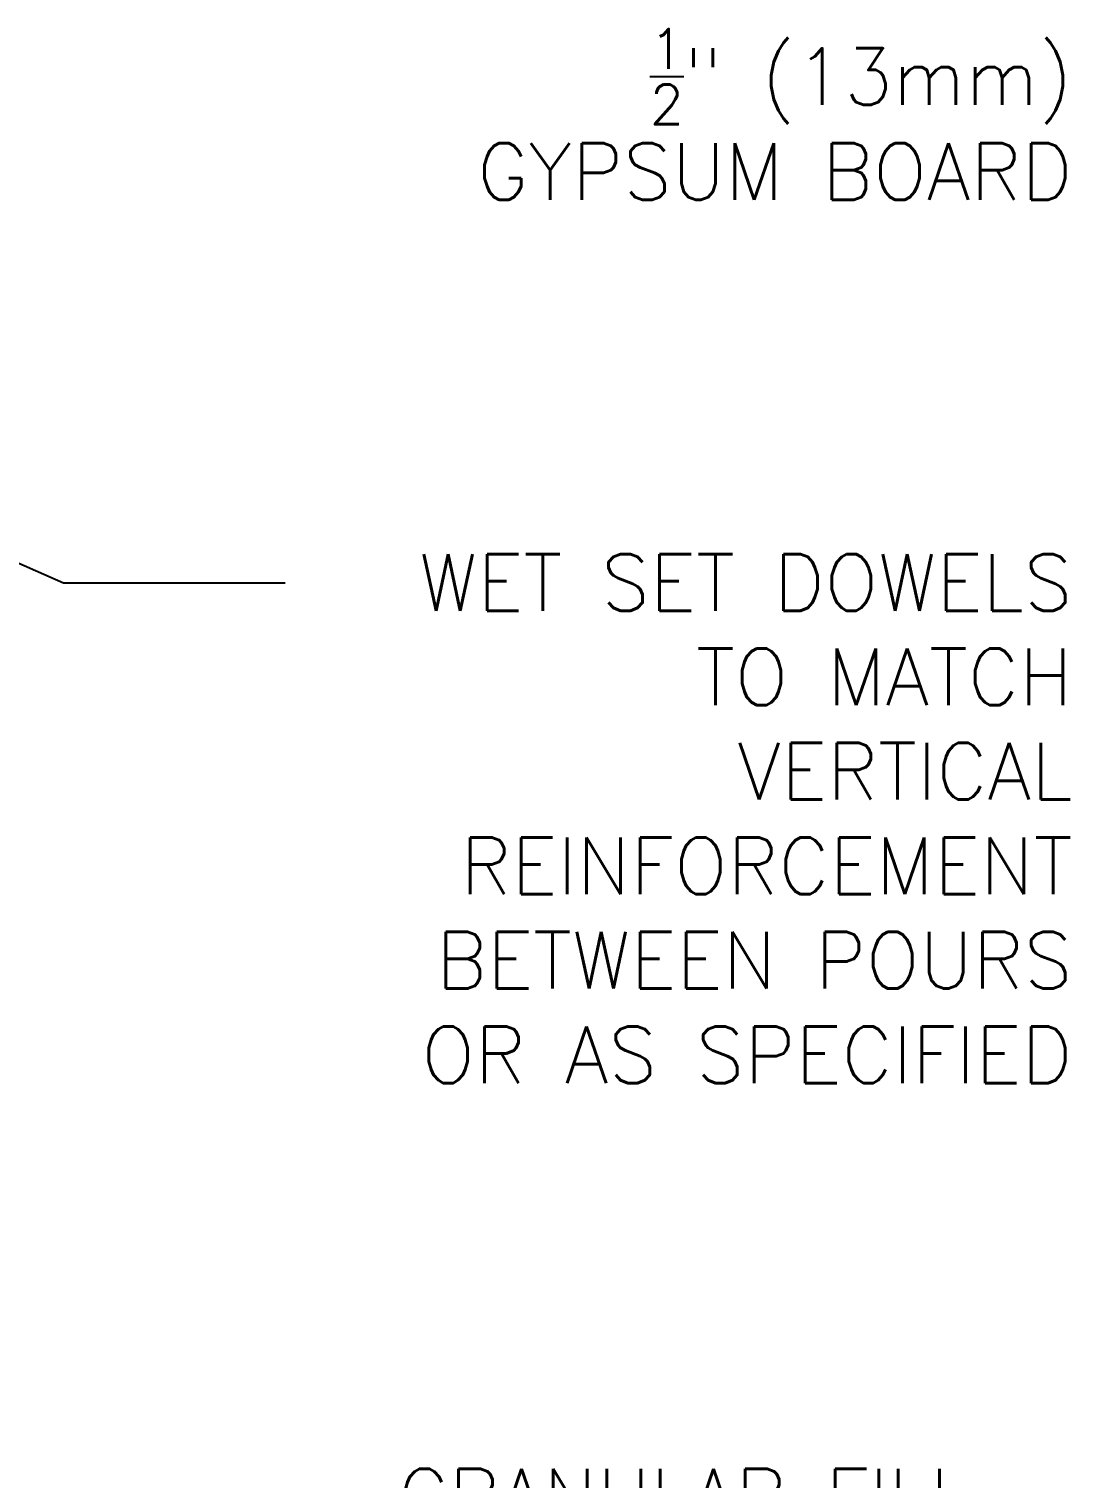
# Model space of a CAD drawing. Header units: inches. Extents: x 13.9 to 66.4, y 33.9 to 117.1.
# Drawn here: x 52.6 to 66.37, y 89.32 to 108.49 of the extents above; entities that cross this region are included whole.
import ezdxf
from ezdxf.enums import TextEntityAlignment as Align

# ---------------------------------------------------------------- set-up
doc = ezdxf.new("R2010")
doc.units = ezdxf.units.IN
doc.header["$MEASUREMENT"] = 0
doc.linetypes.add('DASHEDX2', pattern=[1.5, 1, -0.5])
doc.layers.add('TEXT', color=4, linetype='Continuous')
doc.styles.add('DIM', font='romans.shx', dxfattribs={"width": 0.7})
doc.styles.add('ROMANS', font='romans.shx', dxfattribs={"height": 1.125})
doc.dimstyles.new('ext_12', dxfattribs={"dimscale": 12, "dimtxt": 0.09375, "dimasz": 0.09375, "dimexe": 0.09375, "dimexo": 0.0625, "dimgap": 0.0625, "dimtad": 1, "dimdec": 1, "dimzin": 3, "dimdsep": 46, "dimlunit": 4, "dimtxsty": 'DIM', "dimcen": 0.09, "dimdle": 0.09375, "dimclrt": 4, "dimadec": 0, "dimazin": 0, "dimtfac": 1, "dimtdec": 1, "dimtmove": 2, "dimatfit": 3, "dimfxl": 1, "dimfrac": 2, "dimtolj": 1, "dimtzin": 0, "dimarcsym": 0})

msp = doc.modelspace()

# ---------------------------------------------------------------- linework, layer by layer
at = {"layer": 'TEXT'}
msp.add_lwpolyline([(51.043, 107.919, 0, 0.36, 0), (52.123, 107.919, 0, 0, 0), (59.81, 107.919, 0, 0, 0)], format="xyseb", dxfattribs=at)

# ---------------------------------------------------------------- texts
at = {"layer": 'TEXT', "style": 'ROMANS'}
msp.add_text(' GRANULAR FILL', height=0.75, dxfattribs=at).set_placement((56.964, 89.064), align=Align.MIDDLE_LEFT)
at = {"layer": 'TEXT', "linetype": 'DASHEDX2', "char_height": 0.75, "width": 10.16974, "attachment_point": 6, "style": 'ROMANS'}
for s, insert in [('\\A1; {\\H0.7x;\\S1/2;}" (13mm) GYPSUM BOARD', (66.406, 107.364)), ('\\A1;WET SET DOWELS TO MATCH VERTICAL REINFORCEMENT BETWEEN POURS OR AS SPECIFIED', (66.406, 98.045))]:
    msp.add_mtext(s, dxfattribs=dict(at, insert=insert))

# ---------------------------------------------------------------- leaders
at = {"layer": 'TEXT'}
msp.add_leader([(41.872, 106.054), (53.056, 101.166), (55.988, 101.166)], dimstyle='ext_12', override={"dimgap": 0.0625, "dimtad": 0}, dxfattribs=at)

doc.saveas('drawing.dxf')
